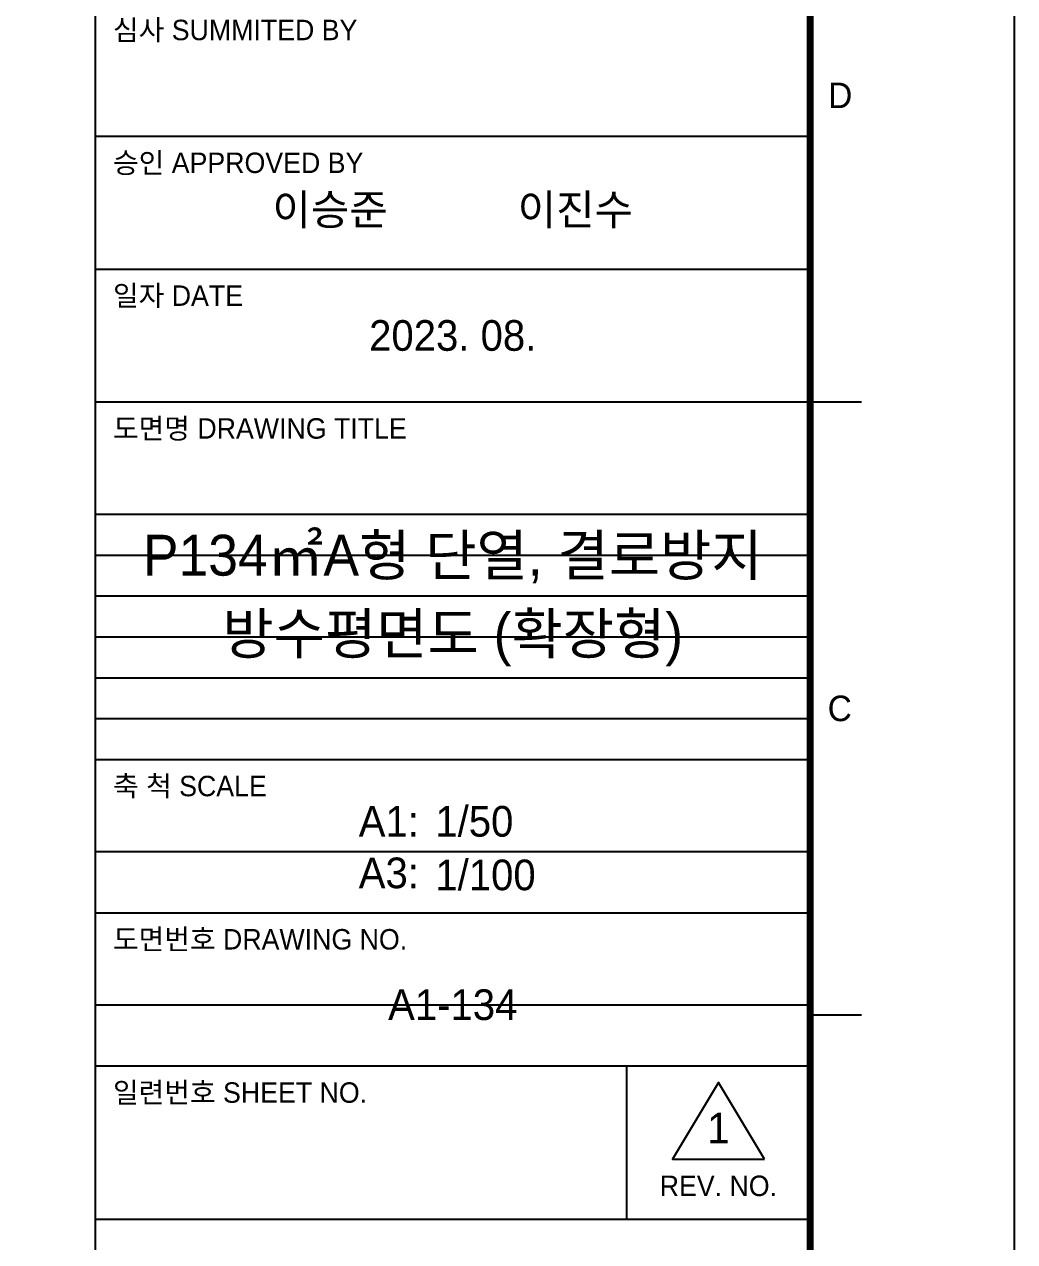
# Model space of a CAD drawing. Header units: millimetres. Extents: x -24416 to 92204, y -190080 to 23760.
# Drawn here: x 87357 to 92204, y -155640 to -149682 of the extents above; entities that cross this region are included whole.
import ezdxf
from ezdxf.enums import TextEntityAlignment as Align

# ---------------------------------------------------------------- set-up
doc = ezdxf.new("R2010")
doc.units = ezdxf.units.MM
doc.header["$LTSCALE"] = 50
doc.layers.get('defpoints').update_dxf_attribs({"color": 139})
for name, color, linetype in [('00-FORM TEX', 3, 'Continuous'), ('AA-BORD-FORM', 7, 'Continuous'), ('AA-BORD-TEXT', 3, 'Continuous')]:
    doc.layers.add(name, color=color, linetype=linetype)
doc.styles.add('HAUD01', font='Dotum.ttf')

# ---------------------------------------------------------------- blocks, each defined once
blk = doc.blocks.new('XR-FORM 청주월명')
at = {"layer": 'AA-BORD-FORM', "color": 2}
for p, q in [((751, 577), (751, 17)), ((821, 177), (826, 177)), ((821, 117), (826, 117)), ((751, 97), (821, 97))]:
    blk.add_line(p, q, dxfattribs=at)
at = {"layer": 'AA-BORD-FORM', "color": 3}
for p, q in [((751, 203), (821, 203)), ((751, 190), (821, 190)), ((751, 177), (821, 177)), ((751, 142), (821, 142)), ((751, 127), (821, 127)), ((751, 112), (821, 112)), ((803, 112), (803, 97))]:
    blk.add_line(p, q, dxfattribs=at)
at = {"layer": 'AA-BORD-FORM', "color": 1}
blk.add_lwpolyline([(0, 0), (841, 0), (841, 594), (0, 594)], close=True, dxfattribs=at)
at = {"layer": 'AA-BORD-FORM', "color": 2, "const_width": 0.682}
blk.add_lwpolyline([(21, 17), (21, 577), (821, 577), (821, 17)], close=True, dxfattribs=at)
at = {"layer": 'AA-BORD-FORM', "color": 7}
blk.add_lwpolyline([(816.5, 102.89), (812, 110.39), (807.5, 102.89)], close=True, dxfattribs=at)
at = {"layer": 'defpoints'}
for p, q in [((751, 166), (821, 166)), ((751, 162), (821, 162)), ((751, 158), (821, 158)), ((751, 154), (821, 154)), ((751, 150), (821, 150)), ((751, 146), (821, 146)), ((751, 133), (821, 133)), ((751, 118), (821, 118))]:
    blk.add_line(p, q, dxfattribs=at)
at = {"layer": 'AA-BORD-TEXT', "color": 3, "style": 'HAUD01'}
for s, p in [('심사 SUMMITED BY', (752.75, 212.4)), ('승인 APPROVED BY', (752.75, 199.4)), ('일자 DATE', (752.75, 186.4)), ('도면명 DRAWING TITLE', (752.75, 173.4)), ('축 척 SCALE', (752.75, 138.4)), ('도면번호 DRAWING NO.', (752.75, 123.4)), ('일련번호 SHEET NO.', (752.75, 108.4))]:
    blk.add_text(s, height=2, rotation=360, dxfattribs=at).set_placement(p)
at = {"layer": 'AA-BORD-TEXT', "color": 7, "style": 'HAUD01'}
for s, p in [('D', (823.93, 207)), ('C', (823.88, 147))]:
    blk.add_text(s, height=2.5, dxfattribs=at).set_placement(p, align=Align.MIDDLE_CENTER)
at = {"layer": 'AA-BORD-TEXT', "color": 3, "style": 'HAUD01'}
for s, height, rotation, p in [('이승준', 3, 0, (774, 195.82)), ('이진수', 3, 0, (798, 195.82)), ('2023. 08.', 3, 0, (786, 183.5)), ('1', 3, 0, (812, 105.92)), ('REV. NO.', 2, 360, (812, 100.27))]:
    blk.add_text(s, height=height, rotation=rotation, dxfattribs=at).set_placement(p, align=Align.MIDDLE_CENTER)
at = {"layer": 'AA-BORD-TEXT', "style": 'HAUD01'}
for s, p in [('A1:', (776.8, 134.45)), ('A3:', (776.8, 129.4))]:
    blk.add_text(s, height=3, dxfattribs=at).set_placement(p)

msp = doc.modelspace()

# ---------------------------------------------------------------- block references
at = {"xscale": 50, "yscale": 50, "zscale": 50}
msp.add_blockref('XR-FORM 청주월명', (50153.9, -160380), dxfattribs=at)

# ---------------------------------------------------------------- texts
at = {"layer": '00-FORM TEX', "color": 3, "style": 'HAUD01'}
for s, p in [('P134㎡A형 단열, 결로방지', (89453.9, -152280)), ('방수평면도 (확장형)', (89453.9, -152680))]:
    msp.add_text(s, height=200, dxfattribs=at).set_placement(p, align=Align.MIDDLE)
at = {"layer": '00-FORM TEX', "style": 'HAUD01'}
for s, p in [('1/50', (89368.8, -153657.6)), ('1/100', (89368.8, -153920))]:
    msp.add_text(s, height=150, dxfattribs=at).set_placement(p)
msp.add_text('A1-134', height=150, dxfattribs=at).set_placement((89453.9, -154480), align=Align.MIDDLE_CENTER)

doc.saveas('drawing.dxf')
